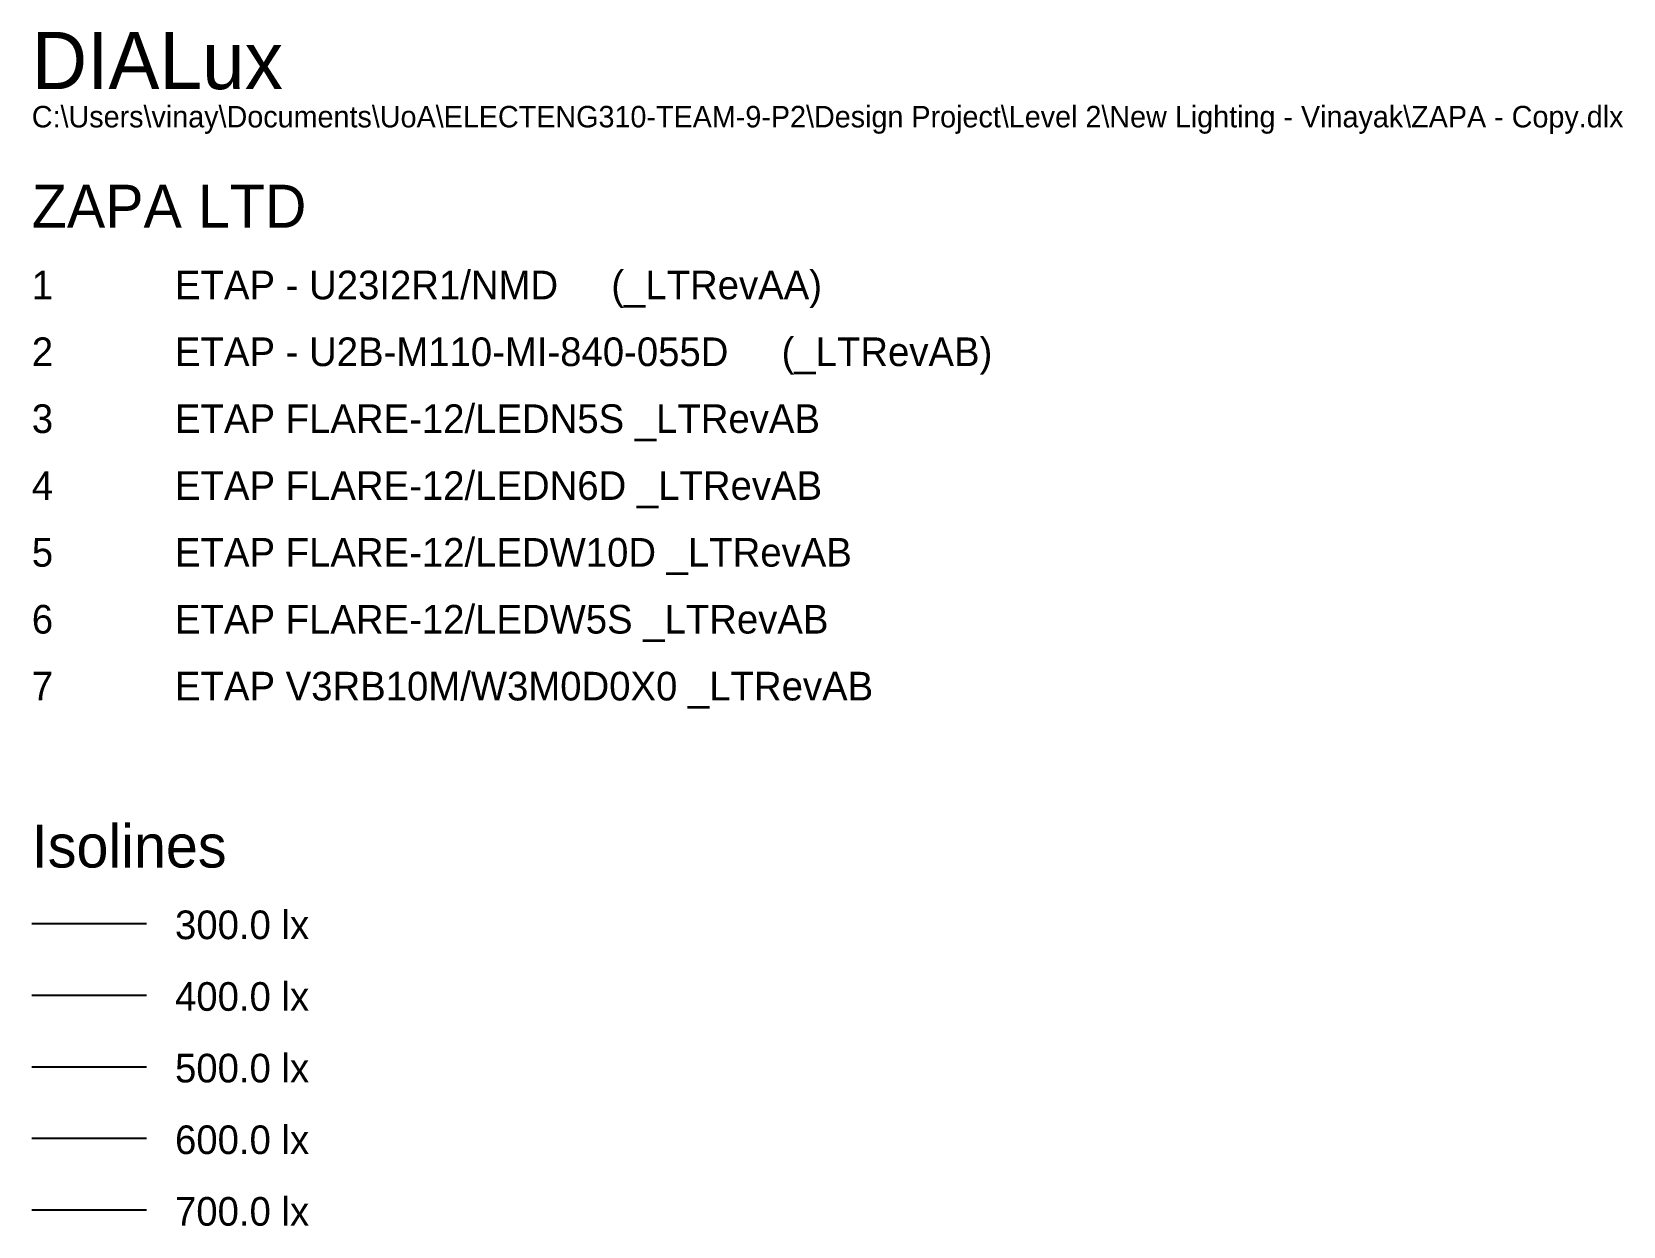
# Model space of a CAD drawing. Extents: x 0 to 48.5, y 0 to 23.7.
# Drawn here: x 37.39 to 48.51, y 15.4 to 23.73 of the extents above; entities that cross this region are included whole.
import ezdxf

# ---------------------------------------------------------------- set-up
doc = ezdxf.new("R2010")
doc.units = 0
doc.header["$MEASUREMENT"] = 0
doc.layers.add('DLXDESCR', color=7, linetype='Continuous')

# ---------------------------------------------------------------- blocks, each defined once
blk = doc.blocks.new('*U164')
at = {"layer": 'DLXDESCR', "color": 1}
blk.add_line((0, -5.823), (0.8, -5.823), dxfattribs=at)
at = {"layer": 'DLXDESCR', "color": 3}
blk.add_line((0, -6.323), (0.8, -6.323), dxfattribs=at)
at = {"layer": 'DLXDESCR', "color": 6}
blk.add_line((0, -6.823), (0.8, -6.823), dxfattribs=at)
at = {"layer": 'DLXDESCR', "color": 4}
blk.add_line((0, -7.323), (0.8, -7.323), dxfattribs=at)
at = {"layer": 'DLXDESCR', "color": 9}
blk.add_line((0, -7.823), (0.8, -7.823), dxfattribs=at)
at = {"layer": 'DLXDESCR'}
for s, height, p in [('DIALux', 0.4, (0, 0)), ('C:\\Users\\vinay\\Documents\\UoA\\ELECTENG310-TEAM-9-P2\\Design Project\\Level 2\\New Lighting - Vinayak\\ZAPA - Copy.dlx', 0.15, (0, -0.267)), ('ZAPA LTD', 0.3, (0, -0.967)), ('1', 0.2, (0, -1.467)), ('ETAP - U23I2R1/NMD     (_LTRevAA)', 0.2, (1, -1.467)), ('2', 0.2, (0, -1.933)), ('ETAP - U2B-M110-MI-840-055D     (_LTRevAB)', 0.2, (1, -1.933)), ('3', 0.2, (0, -2.4)), ('ETAP FLARE-12/LEDN5S _LTRevAB', 0.2, (1, -2.4)), ('4', 0.2, (0, -2.867)), ('ETAP FLARE-12/LEDN6D _LTRevAB', 0.2, (1, -2.867)), ('5', 0.2, (0, -3.333)), ('ETAP FLARE-12/LEDW10D _LTRevAB', 0.2, (1, -3.333)), ('6', 0.2, (0, -3.8)), ('ETAP FLARE-12/LEDW5S _LTRevAB', 0.2, (1, -3.8)), ('7', 0.2, (0, -4.267)), ('ETAP V3RB10M/W3M0D0X0 _LTRevAB', 0.2, (1, -4.267)), ('Isolines', 0.3, (0, -5.433)), ('300.0 lx', 0.2, (1, -5.933)), ('400.0 lx', 0.2, (1, -6.433)), ('500.0 lx', 0.2, (1, -6.933)), ('600.0 lx', 0.2, (1, -7.433)), ('700.0 lx', 0.2, (1, -7.933))]:
    blk.add_text(s, height=height, dxfattribs=at).set_placement(p)

msp = doc.modelspace()

# ---------------------------------------------------------------- block references
at = {"layer": 'DLXDESCR'}
msp.add_blockref('*U164', (37.393, 23.334), dxfattribs=at)

doc.saveas('drawing.dxf')
